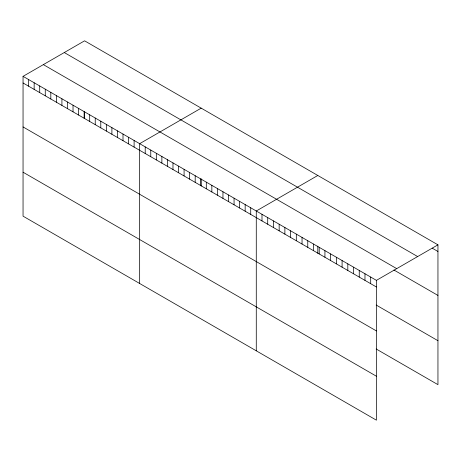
<?xml version="1.0" encoding="UTF-8"?>
<svg xmlns="http://www.w3.org/2000/svg" width="461" height="461" viewBox="0 0 461 461"><rect width="100%" height="100%" fill="white"/><g stroke="black" fill="none" stroke-linecap="round" stroke-linejoin="round"><path stroke-width="0.69" d="M23.05 76.347L376.418 280.363L376.418 420.178L23.05 216.163L23.05 76.347L84.582 40.822L437.95 244.837L437.95 384.653L376.159 348.977M201.192 108.151L139.66 143.676L139.66 283.486M317.808 175.474L256.276 211L256.276 350.809M376.418 280.363L437.95 244.837M432.228 248.162L437.95 251.47M64.275 52.548L417.643 256.564M43.357 64.626L396.725 268.642M393.896 269.985L437.95 295.42M23.05 82.98L376.418 286.99M376.159 305.026L437.95 340.702M23.05 126.931L376.418 330.94M23.05 172.212L376.418 376.228M370.696 277.061L370.696 283.688M364.974 273.759L364.974 280.386M359.257 270.457L359.257 277.084M353.535 267.15L353.535 273.782M347.813 263.848L347.813 270.474M342.091 260.546L342.091 267.173M336.369 257.244L336.369 263.871M330.646 253.942L330.646 260.569M324.93 250.634L324.93 257.267M319.208 247.332L319.208 253.959M317.808 246.18L317.808 253.366M313.486 244.03L313.486 250.657M307.764 240.728L307.764 247.355M302.041 237.427L302.041 244.053M296.319 234.119L296.319 240.751M290.603 230.817L290.603 237.444M284.881 227.515L284.881 234.142M279.159 224.213L279.159 230.84M273.436 220.911L273.436 227.538M267.714 217.604L267.714 224.236M261.992 214.302L261.992 220.928M250.721 207.796L250.721 214.423M245.166 204.586L245.166 211.213M239.616 201.382L239.616 208.009M234.061 198.178L234.061 204.805M228.506 194.968L228.506 201.595M222.957 191.764L222.957 198.391M217.402 188.561L217.402 195.187M211.847 185.351L211.847 191.978M206.298 182.147L206.298 188.774M201.192 178.851L201.192 186.042M200.742 178.937L200.742 185.57M195.193 175.733L195.193 182.36M189.638 172.529L189.638 179.156M184.083 169.32L184.083 175.952M178.534 166.116L178.534 172.742M172.979 162.912L172.979 169.539M167.424 159.702L167.424 166.335M161.874 156.498L161.874 163.125M156.319 153.294L156.319 159.921M150.77 150.084L150.77 156.717M145.215 146.88L145.215 153.507M134.111 140.467L134.111 147.094M128.556 137.263L128.556 143.89M123.001 134.059L123.001 140.686M117.451 130.849L117.451 137.476M111.896 127.645L111.896 134.272M106.341 124.441L106.341 131.068M100.792 121.231L100.792 127.858M95.237 118.028L95.237 124.654M89.688 114.824L89.688 121.45M84.582 111.527L84.582 118.713M84.133 111.614L84.133 118.241M78.577 108.41L78.577 115.037M73.028 105.2L73.028 111.833M67.473 101.996L67.473 108.623M61.918 98.792L61.918 105.419M56.369 95.583L56.369 102.215M50.814 92.379L50.814 99.006M45.264 89.175L45.264 95.802M39.709 85.965L39.709 92.598M34.154 82.761L34.154 89.388M28.605 79.557L28.605 86.184"/></g></svg>
